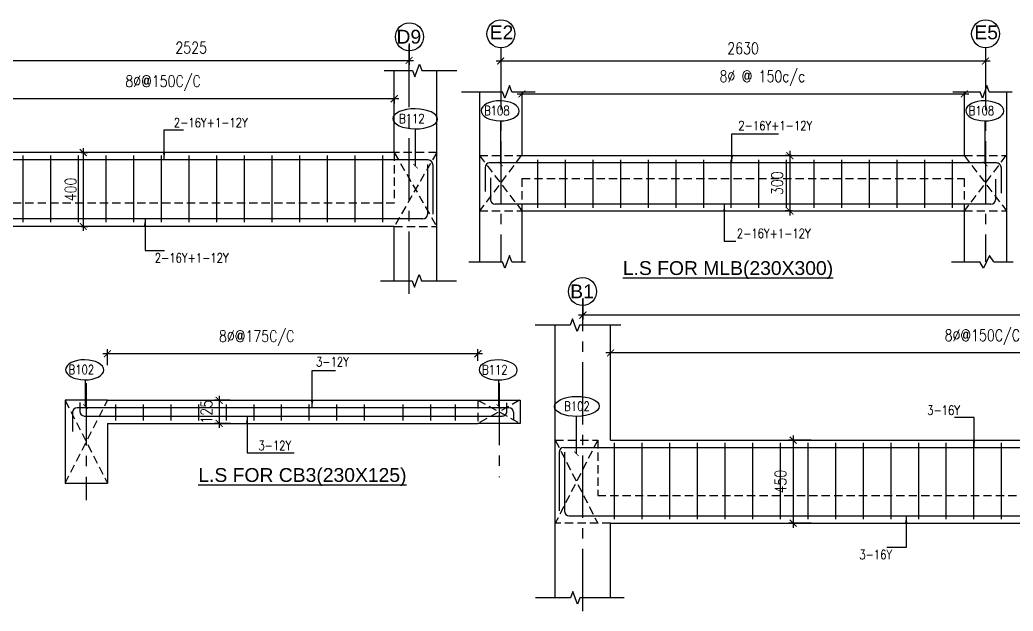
# Model space of a CAD drawing. Header units: millimetres. Extents: x 12977220 to 13113408, y -169657 to -55898.
# Drawn here: x 13048043 to 13053433, y -62739 to -59532 of the extents above; entities that cross this region are included whole.
import ezdxf

# ---------------------------------------------------------------- set-up
doc = ezdxf.new("R2010")
doc.units = ezdxf.units.MM
doc.header["$LTSCALE"] = 3
doc.header["$PDMODE"] = 66
for name, pattern in [('CENTER', [2, 1.25, -0.25, 0.25, -0.25]), ('CENTER2', [1.125, 0.75, -0.125, 0.125, -0.125]), ('HIDDEN', [0.375, 0.25, -0.125]), ('HIDDENX2', [0.75, 0.5, -0.25])]:
    doc.linetypes.add(name, pattern=pattern)
for name, color, linetype in [('BEAM ROD', 211, 'Continuous'), ('COLUMN-NAME', 83, 'Continuous'), ('DIM', 9, 'Continuous'), ('FOOTING', 60, 'Continuous'), ('GRID', 8, 'CENTER'), ('GRIDNAME', 83, 'Continuous'), ('Hidden', 5, 'HIDDEN'), ('MAIN-ROD', 31, 'Continuous'), ('STRIPS-COL-MID', 1, 'Continuous')]:
    doc.layers.add(name, color=color, linetype=linetype)
doc.styles.add('ariel', font='ARIAL.TTF')
doc.styles.add('ROMANS', font='romans.shx', dxfattribs={"width": 0.8})
doc.styles.add('ROMANT', font='romant.shx', dxfattribs={"width": 0.75})
doc.styles.add('STYLE1', font='romans.shx', dxfattribs={"width": 0.8})
doc.dimstyles.new('1NNN', dxfattribs={"dimtxt": 0.5, "dimasz": 0.625, "dimexe": 0.25, "dimexo": 0.25, "dimgap": 0.375, "dimtad": 1, "dimdec": 0, "dimzin": 0, "dimdsep": 46, "dimtxsty": 'ROMANS', "dimblk": 'ARCHTICK', "dimcen": 0.0225, "dimdle": 0.25, "dimclrd": 9, "dimclre": 9, "dimclrt": 4, "dimadec": 0, "dimazin": 0, "dimtfac": 1, "dimtdec": 0, "dimtofl": 0, "dimtmove": 0, "dimatfit": 3, "dimfxl": 1, "dimtvp": 0.25, "dimtolj": 1, "dimtzin": 0, "dimarcsym": 0})
doc.dimstyles.new('DIM', dxfattribs={"dimtxt": 3, "dimasz": 1, "dimexe": 1, "dimexo": 1, "dimgap": 0.5, "dimtad": 1, "dimdec": 0, "dimdsep": 46, "dimtxsty": 'ROMANT', "dimblk": 'DOT', "dimcen": 2, "dimdle": 1, "dimclrd": 9, "dimclre": 9, "dimclrt": 123, "dimadec": 0, "dimazin": 0, "dimtfac": 1, "dimtdec": 0, "dimtmove": 2, "dimatfit": 2, "dimldrblk": 'ARCHTICK', "dimfxl": 1, "dimarcsym": 0})

# ---------------------------------------------------------------- blocks, each defined once
blk = doc.blocks.new('_ARCHTICK')
at = {"color": 0, "linetype": 'ByBlock', "const_width": 0.15}
blk.add_lwpolyline([(-0.5, -0.5), (0.5, 0.5)], dxfattribs=at)
blk = doc.blocks.new('*D596')
at = {"layer": 'Defpoints', "color": 0, "transparency": 16777216}
for p in [(13050155.07283675, -59635.24278248643), (13050155.07283675, -59751.59919322497), (13047630.07283675, -59789.94170361789)]:
    blk.add_point(p, dxfattribs=at)
at = {"layer": 'DIM', "color": 8, "lineweight": -2, "transparency": 16777216}
for p, q in [((13050155.07283675, -59660.24278248643), (13050155.07283675, -59776.59919322497)), ((13047605.07283675, -59751.59919322497), (13050180.07283675, -59751.59919322497)), ((13047630.07283675, -59764.94170361789), (13047630.07283675, -59726.59919322497))]:
    blk.add_line(p, q, dxfattribs=at)
at = {"layer": 'DIM', "color": 8, "lineweight": -2, "transparency": 16777216, "xscale": 37.5, "yscale": 37.5, "zscale": 37.5, "rotation": 180}
blk.add_blockref('_ARCHTICK', (13047630.07283675, -59751.59919322497), dxfattribs=at)
at = {"layer": 'DIM', "color": 8, "lineweight": -2, "transparency": 16777216, "xscale": 37.5, "yscale": 37.5, "zscale": 37.5}
blk.add_blockref('_ARCHTICK', (13050155.07283675, -59751.59919322497), dxfattribs=at)
at = {"layer": 'DIM', "color": 6, "transparency": 16777216, "insert": (13048973.11070553, -59682.84919322497), "char_height": 62.5, "attachment_point": 5, "style": 'ROMANS'}
blk.add_mtext('\\A1;2525', dxfattribs=at)
blk = doc.blocks.new('*D597')
at = {"layer": 'Defpoints', "color": 0, "transparency": 16777216}
for p in [(13048350.85335198, -60251.86109050736), (13048350.85335198, -60651.86109050736), (13048387.23433438, -60651.86109050736)]:
    blk.add_point(p, dxfattribs=at)
at = {"layer": 'DIM', "color": 8, "lineweight": -2, "transparency": 16777216}
for p, q in [((13048375.85335198, -60251.86109050736), (13048412.23433438, -60251.86109050736)), ((13048387.23433438, -60226.86109050736), (13048387.23433438, -60676.86109050736)), ((13048375.85335198, -60651.86109050736), (13048412.23433438, -60651.86109050736))]:
    blk.add_line(p, q, dxfattribs=at)
at = {"layer": 'DIM', "color": 8, "lineweight": -2, "transparency": 16777216, "xscale": 37.5, "yscale": 37.5, "zscale": 37.5}
for p, rotation in [((13048387.23433438, -60251.86109050736), 90), ((13048387.23433438, -60651.86109050736), 270)]:
    blk.add_blockref('_ARCHTICK', p, dxfattribs=dict(at, rotation=rotation))
at = {"layer": 'DIM', "color": 6, "transparency": 16777216, "insert": (13048318.48433438, -60451.86109050736), "char_height": 62.5, "attachment_point": 5, "rotation": 90, "style": 'ROMANS'}
blk.add_mtext('\\A1;400', dxfattribs=at)
blk = doc.blocks.new('*D599')
at = {"layer": 'Defpoints', "color": 0, "transparency": 16777216}
for p in [(13047745.07283675, -59959.73482829705), (13047745.07283675, -59963.42807665479), (13050075.07283675, -59940.347656353)]:
    blk.add_point(p, dxfattribs=at)
at = {"layer": 'DIM', "color": 8, "lineweight": -2, "transparency": 16777216}
for p, q in [((13050100.07283675, -59959.73482829705), (13047720.07283675, -59959.73482829705)), ((13047745.07283675, -59938.42807665479), (13047745.07283675, -59934.73482829705)), ((13050075.07283675, -59965.347656353), (13050075.07283675, -59984.73482829705))]:
    blk.add_line(p, q, dxfattribs=at)
at = {"layer": 'DIM', "color": 8, "lineweight": -2, "transparency": 16777216, "xscale": 37.5, "yscale": 37.5, "zscale": 37.5, "rotation": 180}
blk.add_blockref('_ARCHTICK', (13047745.07283675, -59959.73482829705), dxfattribs=at)
at = {"layer": 'DIM', "color": 8, "lineweight": -2, "transparency": 16777216, "xscale": 37.5, "yscale": 37.5, "zscale": 37.5}
blk.add_blockref('_ARCHTICK', (13050075.07283675, -59959.73482829705), dxfattribs=at)
at = {"layer": 'DIM', "color": 6, "transparency": 16777216, "insert": (13048820.46377552, -59874.615780678), "char_height": 62.5, "attachment_point": 5, "style": 'ROMANS'}
blk.add_mtext('\\A1;8%%C@150C/C', dxfattribs=at)
blk = doc.blocks.new('_Dot')
at = {"color": 0, "linetype": 'ByBlock', "lineweight": -2}
blk.add_line((-0.5, 0), (-1, 0), dxfattribs=at)
at = {"color": 0, "linetype": 'ByBlock', "const_width": 0.5}
blk.add_lwpolyline([(-0.25, 0, 1), (0.25, 0, 1)], format="xyb", close=True, dxfattribs=at)
blk = doc.blocks.new('*D600')
at = {"layer": 'Defpoints', "color": 0, "transparency": 16777216}
for p in [(13050652.46181991, -59752.91177246187), (13053282.4618199, -59752.91177246187), (13053282.4618199, -59754.91177246187)]:
    blk.add_point(p, dxfattribs=at)
at = {"layer": 'DIM', "color": 8, "lineweight": -2, "transparency": 16777216}
for p, q in [((13050627.46181991, -59754.91177246187), (13053307.4618199, -59754.91177246187)), ((13050652.46181991, -59777.91177246187), (13050652.46181991, -59779.91177246187)), ((13053282.4618199, -59777.91177246187), (13053282.4618199, -59779.91177246187))]:
    blk.add_line(p, q, dxfattribs=at)
at = {"layer": 'DIM', "color": 8, "lineweight": -2, "transparency": 16777216, "xscale": 37.5, "yscale": 37.5, "zscale": 37.5, "rotation": 180}
blk.add_blockref('_ARCHTICK', (13050652.46181991, -59754.91177246187), dxfattribs=at)
at = {"layer": 'DIM', "color": 8, "lineweight": -2, "transparency": 16777216, "xscale": 37.5, "yscale": 37.5, "zscale": 37.5}
blk.add_blockref('_ARCHTICK', (13053282.4618199, -59754.91177246187), dxfattribs=at)
at = {"layer": 'DIM', "color": 6, "transparency": 16777216, "insert": (13051967.4618199, -59686.16177246187), "char_height": 62.5, "attachment_point": 5, "style": 'ROMANS'}
blk.add_mtext('\\A1;2630', dxfattribs=at)
blk = doc.blocks.new('*D601')
at = {"layer": 'Defpoints', "color": 0, "transparency": 16777216}
for p in [(13050767.4618199, -59933.25227715119), (13053167.4618199, -59933.25227715119), (13053167.4618199, -59933.25227715119)]:
    blk.add_point(p, dxfattribs=at)
at = {"layer": 'DIM', "color": 8, "lineweight": -2, "transparency": 16777216}
blk.add_line((13050742.4618199, -59933.25227715119), (13053192.4618199, -59933.25227715119), dxfattribs=at)
at = {"layer": 'DIM', "color": 8, "lineweight": -2, "transparency": 16777216, "xscale": 37.5, "yscale": 37.5, "zscale": 37.5, "rotation": 180}
blk.add_blockref('_ARCHTICK', (13050767.4618199, -59933.25227715119), dxfattribs=at)
at = {"layer": 'DIM', "color": 8, "lineweight": -2, "transparency": 16777216, "xscale": 37.5, "yscale": 37.5, "zscale": 37.5}
blk.add_blockref('_ARCHTICK', (13053167.4618199, -59933.25227715119), dxfattribs=at)
at = {"layer": 'DIM', "color": 6, "transparency": 16777216, "insert": (13052072.13467115, -59848.13322953214), "char_height": 62.5, "attachment_point": 5, "style": 'ROMANS'}
blk.add_mtext('\\A1;8%%C @ 150c/c', dxfattribs=at)
blk = doc.blocks.new('*D602')
at = {"layer": 'Defpoints', "color": 0, "transparency": 16777216}
for p in [(13052255.08708357, -60268.08013819312), (13052221.23753654, -60568.08013819266), (13052255.08708357, -60568.08013819266)]:
    blk.add_point(p, dxfattribs=at)
at = {"layer": 'DIM', "color": 8, "lineweight": -2, "transparency": 16777216}
for p, q in [((13052221.23753654, -60243.08013819312), (13052221.23753654, -60593.08013819266)), ((13052230.08708357, -60268.08013819312), (13052196.23753654, -60268.08013819312)), ((13052230.08708357, -60568.08013819266), (13052196.23753654, -60568.08013819266))]:
    blk.add_line(p, q, dxfattribs=at)
at = {"layer": 'DIM', "color": 8, "lineweight": -2, "transparency": 16777216, "xscale": 37.5, "yscale": 37.5, "zscale": 37.5}
for p, rotation in [((13052221.23753654, -60268.08013819312), 90), ((13052221.23753654, -60568.08013819266), 270)]:
    blk.add_blockref('_ARCHTICK', p, dxfattribs=dict(at, rotation=rotation))
at = {"layer": 'DIM', "color": 6, "transparency": 16777216, "insert": (13052152.48753654, -60418.08013819079), "char_height": 62.5, "attachment_point": 5, "rotation": 90, "style": 'ROMANS'}
blk.add_mtext('\\A1;300', dxfattribs=at)
blk = doc.blocks.new('*D604')
at = {"layer": 'Defpoints', "color": 0, "transparency": 16777216}
for p in [(13051098.63892758, -61016.4014541291), (13051098.63892758, -61132.75786486764), (13055148.63892757, -61242.52351785822)]:
    blk.add_point(p, dxfattribs=at)
at = {"layer": 'DIM', "color": 8, "lineweight": -2, "transparency": 16777216}
for p, q in [((13051098.63892758, -61041.4014541291), (13051098.63892758, -61157.75786486764)), ((13055148.63892757, -61217.52351785822), (13055148.63892757, -61107.75786486764)), ((13055173.63892757, -61132.75786486764), (13051073.63892758, -61132.75786486764))]:
    blk.add_line(p, q, dxfattribs=at)
at = {"layer": 'DIM', "color": 8, "lineweight": -2, "transparency": 16777216, "xscale": 37.5, "yscale": 37.5, "zscale": 37.5, "rotation": 180}
blk.add_blockref('_ARCHTICK', (13051098.63892758, -61132.75786486764), dxfattribs=at)
at = {"layer": 'DIM', "color": 8, "lineweight": -2, "transparency": 16777216, "xscale": 37.5, "yscale": 37.5, "zscale": 37.5}
blk.add_blockref('_ARCHTICK', (13055148.63892757, -61132.75786486764), dxfattribs=at)
at = {"layer": 'DIM', "color": 6, "transparency": 16777216, "insert": (13053805.6010588, -61064.00786486764), "char_height": 62.5, "attachment_point": 5, "style": 'ROMANS'}
blk.add_mtext('\\A1;4050', dxfattribs=at)
blk = doc.blocks.new('*D605')
at = {"layer": 'Defpoints', "color": 0, "transparency": 16777216}
for p in [(13052361.94469516, -61811.28952919076), (13052239.18273035, -62261.28952919076), (13052361.94469516, -62261.28952919076)]:
    blk.add_point(p, dxfattribs=at)
at = {"layer": 'DIM', "color": 8, "lineweight": -2, "transparency": 16777216}
for p, q in [((13052336.94469516, -61811.28952919076), (13052214.18273035, -61811.28952919076)), ((13052239.18273035, -61786.28952919076), (13052239.18273035, -62286.28952919076)), ((13052336.94469516, -62261.28952919076), (13052214.18273035, -62261.28952919076))]:
    blk.add_line(p, q, dxfattribs=at)
at = {"layer": 'DIM', "color": 8, "lineweight": -2, "transparency": 16777216, "xscale": 37.5, "yscale": 37.5, "zscale": 37.5}
for p, rotation in [((13052239.18273035, -61811.28952919076), 90), ((13052239.18273035, -62261.28952919076), 270)]:
    blk.add_blockref('_ARCHTICK', p, dxfattribs=dict(at, rotation=rotation))
at = {"layer": 'DIM', "color": 6, "transparency": 16777216, "insert": (13052170.43273035, -62036.28952919076), "char_height": 62.5, "attachment_point": 5, "rotation": 90, "style": 'ROMANS'}
blk.add_mtext('\\A1;450', dxfattribs=at)
blk = doc.blocks.new('*D607')
at = {"layer": 'Defpoints', "color": 0, "transparency": 16777216}
for p in [(13051248.63892758, -61337.89262943296), (13051248.63892758, -61384.93527068451), (13055033.63892757, -61408.52934471876)]:
    blk.add_point(p, dxfattribs=at)
at = {"layer": 'DIM', "color": 8, "lineweight": -2, "transparency": 16777216}
for p, q in [((13051248.63892758, -61359.93527068451), (13051248.63892758, -61312.89262943296)), ((13055033.63892757, -61383.52934471876), (13055033.63892757, -61312.89262943296)), ((13055058.63892757, -61337.89262943296), (13051223.63892758, -61337.89262943296))]:
    blk.add_line(p, q, dxfattribs=at)
at = {"layer": 'DIM', "color": 8, "lineweight": -2, "transparency": 16777216, "xscale": 37.5, "yscale": 37.5, "zscale": 37.5, "rotation": 180}
blk.add_blockref('_ARCHTICK', (13051248.63892758, -61337.89262943296), dxfattribs=at)
at = {"layer": 'DIM', "color": 8, "lineweight": -2, "transparency": 16777216, "xscale": 37.5, "yscale": 37.5, "zscale": 37.5}
blk.add_blockref('_ARCHTICK', (13055033.63892757, -61337.89262943296), dxfattribs=at)
at = {"layer": 'DIM', "color": 6, "transparency": 16777216, "insert": (13053248.6389227, -61252.77358181391), "char_height": 62.5, "attachment_point": 5, "style": 'ROMANS'}
blk.add_mtext('\\A1; 8%%C@150C/C', dxfattribs=at)
blk = doc.blocks.new('*D658')
at = {"layer": 'Defpoints', "color": 0, "transparency": 16777216}
for p in [(13049209.74886672, -61595.34398878545), (13049124.73583702, -61720.34398878545), (13049211.39321628, -61720.34398878545)]:
    blk.add_point(p, dxfattribs=at)
at = {"layer": 'DIM', "color": 8, "lineweight": -2, "transparency": 16777216}
for p, q in [((13049184.74886672, -61595.34398878545), (13049099.73583702, -61595.34398878545)), ((13049124.73583702, -61570.34398878545), (13049124.73583702, -61745.34398878545)), ((13049186.39321628, -61720.34398878545), (13049099.73583702, -61720.34398878545))]:
    blk.add_line(p, q, dxfattribs=at)
at = {"layer": 'DIM', "color": 8, "lineweight": -2, "transparency": 16777216, "xscale": 37.5, "yscale": 37.5, "zscale": 37.5}
for p, rotation in [((13049124.73583702, -61595.34398878545), 90), ((13049124.73583702, -61720.34398878545), 270)]:
    blk.add_blockref('_ARCHTICK', p, dxfattribs=dict(at, rotation=rotation))
at = {"layer": 'DIM', "color": 6, "transparency": 16777216, "insert": (13049055.98583702, -61657.84398878335), "char_height": 62.5, "attachment_point": 5, "rotation": 90, "style": 'ROMANS'}
blk.add_mtext('\\A1;125', dxfattribs=at)
blk = doc.blocks.new('*D659')
at = {"layer": 'Defpoints', "color": 0, "transparency": 16777216}
for p in [(13048518.51332778, -61342.91331629288), (13048518.51332778, -61429.51088359732), (13050528.51332777, -61405.73706011054)]:
    blk.add_point(p, dxfattribs=at)
at = {"layer": 'DIM', "color": 8, "lineweight": -2, "transparency": 16777216}
for p, q in [((13048518.51332778, -61404.51088359732), (13048518.51332778, -61317.91331629288)), ((13050528.51332777, -61380.73706011054), (13050528.51332777, -61317.91331629288)), ((13050553.51332777, -61342.91331629288), (13048493.51332778, -61342.91331629288))]:
    blk.add_line(p, q, dxfattribs=at)
at = {"layer": 'DIM', "color": 8, "lineweight": -2, "transparency": 16777216, "xscale": 37.5, "yscale": 37.5, "zscale": 37.5, "rotation": 180}
blk.add_blockref('_ARCHTICK', (13048518.51332778, -61342.91331629288), dxfattribs=at)
at = {"layer": 'DIM', "color": 8, "lineweight": -2, "transparency": 16777216, "xscale": 37.5, "yscale": 37.5, "zscale": 37.5}
blk.add_blockref('_ARCHTICK', (13050528.51332777, -61342.91331629288), dxfattribs=at)
at = {"layer": 'DIM', "color": 6, "transparency": 16777216, "insert": (13049328.51332778, -61257.79426867383), "char_height": 62.5, "attachment_point": 5, "style": 'ROMANS'}
blk.add_mtext('\\A1;8%%C@175C/C', dxfattribs=at)

msp = doc.modelspace()

# ---------------------------------------------------------------- linework, layer by layer
at = {"layer": 'BEAM ROD', "color": 2}
for p, q in [((13050259.61296635, -60291.86109050736), (13047485.74661828, -60291.86109050736)), ((13050254.61296635, -60316.86109050704), (13050254.61296635, -60586.86109050765)), ((13050284.61296635, -60316.86109050736), (13050284.61296635, -60584.91600546101)), ((13050229.61296635, -60611.86109050736), (13043830.07283675, -60611.86109050736)), ((13050994.09879797, -61851.28952919076), (13055292.96514605, -61851.28952919076)), ((13050969.09879797, -61876.28952919076), (13050969.09879798, -62194.34444414442)), ((13050999.09879797, -61876.28952919044), (13050999.09879798, -62196.28952919105)), ((13051024.09879798, -62221.28952919076), (13059863.63892758, -62221.28952919076))]:
    msp.add_line(p, q, dxfattribs=at)
for centre, start, end in [((13050259.61296635, -60316.86109050736), 0, 90), ((13050229.61296635, -60586.86109050736, -6.869753453688777e-08), 270, 359.9999999991662), ((13050994.09879797, -61876.28952919076), 90, 180), ((13051024.09879798, -62196.28952919076, -6.870120480934731e-08), 180.0000000008338, 270)]:
    msp.add_arc(centre, 25, start, end, dxfattribs=at)
at = {"layer": 'COLUMN-NAME', "color": 8, "linetype": 'HIDDENX2', "ltscale": 30}
for p, q in [((13050305.07283675, -60251.86109050736), (13050075.07283675, -60251.86109050736)), ((13050075.07283675, -60251.86109050736), (13050075.07283675, -60526.86109050737)), ((13050075.07283675, -60251.86109050736), (13050305.07283675, -60651.86109050736)), ((13050305.07283675, -60251.86109050736), (13050075.07283675, -60651.86109050736)), ((13050537.4618199, -60268.08013819355), (13050767.46181991, -60268.08013819352)), ((13050763.35304367, -60268.0801381935), (13050537.4618199, -60568.08013819269)), ((13050537.4618199, -60268.08013819312), (13050767.4618199, -60568.08013819266)), ((13053167.46181989, -60268.08013818991), (13053397.46181991, -60268.08013818988)), ((13053393.35304367, -60268.08013818986), (13053167.4618199, -60568.08013819282)), ((13053167.46181989, -60268.08013818949), (13053397.46181991, -60568.08013819279)), ((13050767.4618199, -60393.08013819312), (13053167.4618199, -60393.08013819312)), ((13050767.46181991, -60393.08013819312), (13050767.4618199, -60568.0801381935)), ((13053167.4618199, -60393.08013819312), (13053167.46181989, -60568.08013819266)), ((13050075.07283675, -60526.86109050737), (13047675.07283675, -60526.86109050787)), ((13050537.4618199, -60568.08013819269), (13050767.46181991, -60568.08013819266)), ((13053167.4618199, -60568.08013819282), (13053397.46181992, -60568.08013819279)), ((13050075.07283675, -60651.86109050736), (13050305.07283675, -60651.86109050736)), ((13048288.51332778, -62045.34398878219), (13048518.51332778, -61595.34398878545)), ((13048288.51332778, -61595.34398878545), (13048518.51332778, -62045.34398878219)), ((13050754.40455155, -61595.34398878219), (13050528.51332778, -61720.34398878508)), ((13050528.51332778, -61595.34398878181), (13050758.51332778, -61720.343988786)), ((13050528.51332778, -61595.34398878222), (13050528.51332778, -61720.34398878508)), ((13050948.63892758, -61811.28952919076), (13051178.63892758, -61811.28952919076)), ((13051178.63892758, -61811.28952919076), (13050948.63892758, -62261.28952919076)), ((13050948.63892758, -61811.28952919076), (13051178.63892758, -62261.28952919076)), ((13051178.63892758, -61811.28952919076), (13051178.63892758, -62111.28952919078)), ((13051178.63892758, -62111.28952919078), (13055103.63892758, -62111.28952919127)), ((13051248.63892758, -62261.28952919076), (13050948.63892758, -62261.28952919076))]:
    msp.add_line(p, q, dxfattribs=at)
at = {"layer": 'DIM', "color": 1, "linetype": 'ByBlock', "ltscale": 500}
for p, q in [((13050075.07283675, -60251.86109050736), (13050075.07283675, -59807.10398923937)), ((13050305.07283675, -60651.86109050736), (13050305.07283675, -59807.10398923937)), ((13050537.4618199, -59921.72499308825), (13050537.4618199, -60843.58243712367)), ((13050767.4618199, -59921.72499308825), (13050767.4618199, -60268.08013819312)), ((13053167.4618199, -59921.72499308825), (13053167.4618199, -60268.08013819312)), ((13053243.35137943, -59921.72499308825), (13053243.35137943, -59921.72499308825)), ((13053243.35137943, -59921.72499308825), (13053244.13798114, -59921.72499308825)), ((13053397.4618199, -59921.72499308825), (13053397.4618199, -59920.8195325257)), ((13053397.4618199, -59921.72499308825), (13053397.4618199, -60268.08013819312)), ((13050075.07283675, -60251.86109050782), (13047745.07283675, -60251.86109050736)), ((13050767.4618199, -60268.08013819312), (13053167.4618199, -60268.08013819312)), ((13053397.46181991, -60268.08013818988), (13053397.4618199, -60843.58243712367)), ((13050767.4618199, -60568.08013819266), (13053167.4618199, -60568.08013819266)), ((13050767.4618199, -60568.08013819266), (13050767.4618199, -60843.58243712367)), ((13053167.4618199, -60568.08013819266), (13053167.4618199, -60843.58243712367)), ((13050075.07283675, -60651.86109050736), (13047745.07283675, -60651.86109050782)), ((13050075.07283675, -60946.54867792875), (13050075.07283675, -60651.86109050736)), ((13050305.07283675, -60946.54867792875), (13050305.07283675, -60651.86109050736)), ((13050948.63892758, -62261.28952919076), (13050948.63892758, -61188.26266088204)), ((13051248.63892758, -61811.28952919075), (13051248.63892758, -61188.26266088203)), ((13048288.51332778, -61595.34398878545), (13048288.51332778, -62045.34398878219)), ((13048518.51332778, -61595.34398878545), (13048288.51332778, -61595.34398878545)), ((13048518.51332778, -61595.34398878545), (13050458.51332779, -61595.34398878545)), ((13050458.51332779, -61595.34398878222), (13050758.5133278, -61595.3439887822)), ((13050758.5133278, -61595.3439887822), (13050758.51332778, -61720.34398878546)), ((13048518.51332778, -61720.34398878545), (13050528.51332778, -61720.34398878545)), ((13048518.51332778, -61720.34398878545), (13048518.51332778, -62045.34398878219)), ((13050758.51332778, -61720.34398878546), (13050528.51332778, -61720.34398878545)), ((13050528.51332778, -61720.34398878545), (13050528.51332778, -61720.34398878545)), ((13051248.63892758, -61811.28952919121), (13055033.63892757, -61811.28952919076)), ((13048288.51332778, -62045.34398878219), (13048518.51332778, -62045.34398878219)), ((13050948.63892758, -62667.33281772067), (13050948.63892758, -62261.28952919076)), ((13051248.63892758, -62667.33281772066), (13051248.63892758, -62261.28952919075)), ((13051248.63892758, -62261.28952919075), (13055033.63892757, -62261.28952919123))]:
    msp.add_line(p, q, dxfattribs=at)
for points in [[(13050440.38198457, -59921.72499308825), (13050662.4618199, -59921.72499308825)], [(13050712.4618199, -59921.72499308825), (13050699.9618199, -59887.38152534512), (13050674.9618199, -59956.06846083139), (13050662.4618199, -59921.72499308825)], [(13050712.4618199, -59921.72499308825), (13050839.83212197, -59921.72499308825)], [(13053105.37477346, -59921.72499308825), (13053253.34416832, -59921.72499308825)], [(13053303.34416832, -59921.72499308825), (13053290.84416832, -59887.38152534512), (13053265.84416832, -59956.06846083139), (13053253.34416832, -59921.72499308825)], [(13053303.34416832, -59921.72499308825), (13053427.78219531, -59921.72499308825)], [(13050478.64852123, -60843.58243712367), (13050662.4618199, -60843.58243712367)], [(13050712.4618199, -60843.58243712367), (13050699.9618199, -60809.23896938053), (13050674.9618199, -60877.9259048668), (13050662.4618199, -60843.58243712367)], [(13050712.4618199, -60843.58243712367), (13050787.35955625, -60843.58243712367)], [(13053098.43064138, -60843.58243712367), (13053251.71219783, -60843.58243712367)], [(13053328.10821843, -60843.58243712367), (13053305.36658259, -60809.23896938053), (13053272.5555585, -60877.9259048668), (13053251.71219783, -60843.58243712367)], [(13053328.10821843, -60843.58243712367), (13053432.12045046, -60843.58243712367)]]:
    msp.add_lwpolyline(points, dxfattribs=at)
at = {"layer": 'FOOTING', "color": 6, "linetype": 'ByBlock', "extrusion": (0, 0, -1)}
for centre, major_axis, ratio in [((13050649.7520829, -60025.20204808537), (103.6253234508915, -1.244414825466881), 0.5243503539757588), ((13053278.90129539, -60025.36244206848), (103.6253234508915, -1.244414825466881), 0.5243503539757588), ((13050188.27512967, -60068.79302715174), (121.2362405609216, -1.45590064391333), 0.4481826125664419), ((13048395.26236185, -61429.90160720079), (103.6253234508915, -1.244414825466881), 0.5243503539757588), ((13050638.53258121, -61430.6394421618), (103.6253234508915, -1.244414825466881), 0.5243503539757588)]:
    msp.add_ellipse(centre, major_axis=major_axis, ratio=ratio, dxfattribs=at)
at = {"layer": 'FOOTING', "color": 6, "linetype": 'ByBlock'}
msp.add_ellipse((13051065.43663466, -61628.22146583514), major_axis=(-121.2362405609216, -1.45590064391333), ratio=0.4481826125664419, dxfattribs=at)
at = {"layer": 'GRID', "linetype": 'CENTER2', "ltscale": 150}
for p, q in [((13050155.07283675, -61017.79494540859), (13050155.07283675, -59666.3675052881)), ((13050652.46181991, -59683.59052565196), (13050652.46181991, -60843.58243712367)), ((13053282.4618199, -59683.59052565196), (13053282.4618199, -60843.58243712367)), ((13051098.63892758, -62738.57908520052), (13051098.63892758, -61047.52617693077)), ((13048403.51332779, -61503.11438423187), (13048403.51332779, -62137.61153298242)), ((13050643.5133278, -61501.41659327051), (13050643.5133278, -62011.66462034876))]:
    msp.add_line(p, q, dxfattribs=at)
at = {"layer": 'GRIDNAME'}
for centre in [(13050157.40873304, -59623.99527551688), (13050653.46181996, -59607.72498262822), (13053283.46181995, -59607.72498262822), (13051096.30303128, -61005.15394715955)]:
    msp.add_circle(centre, 75.79056287682033, dxfattribs=at)
at = {"layer": 'Hidden', "color": 1, "linetype": 'Continuous'}
for points in [[(13050019.70839674, -59805.76455218793), (13050174.6112408, -59805.7645521884), (13050187.1112408, -59840.1080199306), (13050212.1112408, -59771.42108446109), (13050224.6112408, -59805.7645521884), (13050414.6112408, -59805.76455218886)], [(13050000.71655002, -60946.54867792111), (13050172.5237191, -60946.54867792157), (13050185.0237191, -60980.89214566378), (13050210.0237191, -60912.20521019427), (13050222.5237191, -60946.54867792157), (13050412.5237191, -60946.54867792204)], [(13051304.00336759, -61186.92322383058), (13051079.10052352, -61186.92322383107), (13051066.60052352, -61221.26669157327), (13051041.60052352, -61152.57975610376), (13051029.10052352, -61186.92322383107), (13050839.10052352, -61186.92322383153)], [(13051322.9952143, -62667.33281771302), (13051081.18804522, -62667.3328177135), (13051068.68804522, -62701.6762854557), (13051043.68804522, -62632.98934998619), (13051031.18804522, -62667.3328177135), (13050841.18804522, -62667.33281771396)]]:
    msp.add_lwpolyline(points, dxfattribs=at)
at = {"layer": 'MAIN-ROD', "color": 2, "linetype": 'ByBlock', "ltscale": 500}
for p, q in [((13050567.4618199, -60333.00278528981), (13050567.4618199, -60462.48825057187)), ((13053342.46181991, -60308.00278528994), (13050592.4618199, -60308.00278528981)), ((13053367.46181991, -60333.0027852902), (13053367.46181991, -60471.22240892104)), ((13050597.4618199, -60387.77971007401), (13050597.4618199, -60507.3111508383)), ((13053337.46181991, -60395.49118939963), (13053337.4618199, -60507.31115083881)), ((13053312.4618199, -60532.31115083855), (13050622.4618199, -60532.3111508383)), ((13050697.3034712, -61635.26663588213), (13048353.43597487, -61635.26663588213)), ((13048368.35862197, -61607.84059630359), (13048368.35862197, -61655.42134168879)), ((13050686.09361461, -61655.42134168735, -1.419223265632347e-09), (13050686.09361461, -61608.75181689854, -2.52406088880121e-09)), ((13048328.43597487, -61660.26663588213), (13048328.43597487, -61764.18757880159)), ((13048393.35862197, -61680.42134168879), (13050661.09361461, -61680.42134168879)), ((13050722.3034712, -61660.26663588213), (13050722.3034712, -61700.66471890097))]:
    msp.add_line(p, q, dxfattribs=at)
for centre, start, end in [((13050592.4618199, -60333.00278528981), 90, 180), ((13053342.46181991, -60333.00278528994), 359.9999999993747, 90), ((13050622.4618199, -60507.3111508383, 1.23110837697005e-09), 180, 270), ((13053312.4618199, -60507.31115083855, 9.821926337731837e-09), 270, 359.9999999993747), ((13048353.43597487, -61660.26663588213), 90, 180), ((13050697.3034712, -61660.26663588213), 0, 90), ((13048393.35862197, -61655.42134168879), 180, 270), ((13050661.09361461, -61655.42134168879, 1.183744985213735e-06), 270, 3.335053305670289e-09)]:
    msp.add_arc(centre, 25, start, end, dxfattribs=at)
at = {"layer": 'STRIPS-COL-MID', "color": 8, "linetype": 'Continuous'}
for p, q in [((13048060.15646426, -60267.01731087433), (13048060.15646426, -60629.56477693029)), ((13048210.15646426, -60267.01731087433), (13048210.15646426, -60629.56477693029)), ((13048360.15646426, -60267.01731087433), (13048360.15646426, -60629.56477693029)), ((13048510.15646426, -60267.01731087433), (13048510.15646426, -60629.56477693029)), ((13048660.15646426, -60267.01731087433), (13048660.15646426, -60629.56477693029)), ((13048810.15646426, -60267.01731087433), (13048810.15646426, -60629.56477693029)), ((13048960.15646426, -60267.01731087433), (13048960.15646426, -60629.56477693029)), ((13049110.15646426, -60267.01731087433), (13049110.15646426, -60629.56477693029)), ((13049260.15646426, -60267.01731087433), (13049260.15646426, -60629.56477693029)), ((13049410.15646426, -60267.01731087433), (13049410.15646426, -60629.56477693029)), ((13049560.15646426, -60267.01731087433), (13049560.15646426, -60629.56477693029)), ((13049710.15646426, -60267.01731087433), (13049710.15646426, -60629.56477693029)), ((13049860.15646426, -60267.01731087433), (13049860.15646426, -60629.56477693029)), ((13050010.15646426, -60267.01731087433), (13050010.15646426, -60629.56477693029)), ((13050851.9551763, -60290.91240592665), (13050851.9551763, -60551.58474025401)), ((13051001.9551763, -60290.91240592665), (13051001.9551763, -60551.58474025401)), ((13051151.9551763, -60290.91240592665), (13051151.9551763, -60551.58474025401)), ((13051301.9551763, -60290.91240592665), (13051301.9551763, -60551.58474025401)), ((13051451.9551763, -60290.91240592665), (13051451.9551763, -60551.58474025401)), ((13051601.9551763, -60290.91240592665), (13051601.9551763, -60551.58474025401)), ((13051751.9551763, -60290.91240592665), (13051751.9551763, -60551.58474025401)), ((13051901.9551763, -60290.91240592665), (13051901.9551763, -60551.58474025401)), ((13052051.9551763, -60290.91240592665), (13052051.9551763, -60551.58474025401)), ((13052201.9551763, -60290.91240592665), (13052201.9551763, -60551.58474025401)), ((13052351.9551763, -60290.91240592665), (13052351.9551763, -60551.58474025401)), ((13052501.9551763, -60290.91240592665), (13052501.9551763, -60551.58474025401)), ((13052651.9551763, -60290.91240592665), (13052651.9551763, -60551.58474025401)), ((13052801.9551763, -60290.91240592665), (13052801.9551763, -60551.58474025401)), ((13052951.9551763, -60290.91240592665), (13052951.9551763, -60551.58474025401)), ((13053101.9551763, -60290.91240592665), (13053101.9551763, -60551.58474025401)), ((13048562.07881528, -61618.17625651897), (13048562.07881528, -61703.8485908468)), ((13048712.07881528, -61618.17625651897), (13048712.07881528, -61703.8485908468)), ((13048862.07881528, -61618.17625651897), (13048862.07881528, -61703.8485908468)), ((13049012.07881528, -61618.17625651897), (13049012.07881528, -61703.8485908468)), ((13049162.07881528, -61618.17625651897), (13049162.07881528, -61703.8485908468)), ((13049312.07881528, -61618.17625651897), (13049312.07881528, -61703.8485908468)), ((13049462.07881528, -61618.17625651897), (13049462.07881528, -61703.8485908468)), ((13049612.07881528, -61618.17625651897), (13049612.07881528, -61703.8485908468)), ((13049762.07881528, -61618.17625651897), (13049762.07881528, -61703.8485908468)), ((13049912.07881528, -61618.17625651897), (13049912.07881528, -61703.8485908468)), ((13050122.07881529, -61618.17625651897), (13050122.07881529, -61703.8485908468)), ((13050272.07881529, -61618.17625651897), (13050272.07881529, -61703.8485908468)), ((13050405.96446514, -61618.17625651897), (13050405.96446514, -61703.8485908468)), ((13051268.44965634, -61826.44574955772), (13051268.44965634, -62238.99321561368)), ((13051418.44965634, -61826.44574955772), (13051418.44965634, -62238.99321561368)), ((13051568.44965634, -61826.44574955772), (13051568.44965634, -62238.99321561368)), ((13051718.44965634, -61826.44574955772), (13051718.44965634, -62238.99321561368)), ((13051868.44965634, -61826.44574955772), (13051868.44965634, -62238.99321561368)), ((13052018.44965634, -61826.44574955772), (13052018.44965634, -62238.99321561368)), ((13052168.44965634, -61826.44574955772), (13052168.44965634, -62238.99321561368)), ((13052318.44965633, -61826.44574955772), (13052318.44965633, -62238.99321561368)), ((13052468.44965633, -61826.44574955772), (13052468.44965633, -62238.99321561368)), ((13052618.44965633, -61826.44574955772), (13052618.44965633, -62238.99321561368)), ((13052768.44965633, -61826.44574955772), (13052768.44965633, -62238.99321561368)), ((13052918.44965633, -61826.44574955772), (13052918.44965633, -62238.99321561368)), ((13053068.44965633, -61826.44574955772), (13053068.44965633, -62238.99321561368)), ((13053218.44965633, -61826.44574955772), (13053218.44965633, -62238.99321561368)), ((13053368.44965633, -61826.44574955772), (13053368.44965633, -62238.99321561368))]:
    msp.add_line(p, q, dxfattribs=at)

# ---------------------------------------------------------------- texts
at = {"layer": 'FOOTING', "color": 6, "linetype": 'ByBlock', "style": 'STYLE1', "width": 0.8}
for s, p in [('B108', (13050562.23503374, -60049.00669126652)), ('B108', (13053191.38424624, -60049.16708524963)), ('2-16Y+1-12Y', (13048878.53376402, -60114.39315962198)), ('B112', (13050100.75808051, -60092.59767033289)), ('2-16Y+1-12Y', (13051941.63029703, -60130.68032984898)), ('2-16Y+1-12Y', (13051933.23608558, -60715.08858325952)), ('2-16Y+1-12Y', (13048775.22232307, -60847.62283001252)), ('3-12Y', (13049650.14213869, -61411.17151516092)), ('B102', (13048307.74531269, -61453.70625038195)), ('B112', (13050551.01553205, -61454.44408534296)), ('B102', (13050996.76320763, -61652.0261090163)), ('3-16Y', (13052966.17049125, -61673.82159830538)), ('3-12Y', (13049337.38397956, -61865.38942616717)), ('3-16Y', (13052598.11482458, -62457.05126869593))]:
    msp.add_text(s, height=50, dxfattribs=at).set_placement(p)
at = {"layer": 'GRIDNAME', "style": 'ariel'}
for s, rotation, p in [('D9', 1.528566099381275e-08, (13050086.913715, -59660.69059239863)), ('E2', 359.9999999847143, (13050592.50656584, -59637.26014665182)), ('E5', 359.9999999847143, (13053222.50656584, -59637.26014665182)), ('B1', 359.9999999847143, (13051029.38331535, -61041.84926400465))]:
    msp.add_text(s, height=75, rotation=rotation, dxfattribs=at).set_placement(p)
at = {"layer": 'GRIDNAME', "color": 2, "style": 'ariel'}
for s, p in [('%%UL.S FOR MLB(230X300)', (13051314.90655011, -60915.55255059552)), ('%%UL.S FOR CB3(230X125)', (13049011.61758402, -62037.83379964078))]:
    msp.add_text(s, height=75, rotation=1.528566099381275e-08, dxfattribs=at).set_placement(p)

# ---------------------------------------------------------------- dimensions: what is measured, and where the dimension line sits
at = {"layer": 'DIM', "color": 8}
dim = msp.add_linear_dim(base=(13050155.07283675, -59751.59919322497), p1=(13047630.07283675, -59789.94170361789), p2=(13050155.07283675, -59635.24278248643), dimstyle='1NNN', override={"dimscale": 25, "dimtxt": 2.5, "dimasz": 1.5, "dimexe": 1, "dimexo": 1, "dimgap": 1.5, "dimcen": 0.09, "dimdle": 1, "dimclrd": 8, "dimclre": 8, "dimclrt": 6, "dimtvp": 1}, dxfattribs=at)
dim.commit()
dim.dimension.update_dxf_attribs({"geometry": '*D596', "text_midpoint": (13048973.11070553, -59751.59919322497), "dimtype": 160})
dim = msp.add_linear_dim(base=(13053282.4618199, -59754.91177246187), p1=(13050652.46181991, -59752.91177246187), p2=(13053282.4618199, -59752.91177246187), dimstyle='1NNN', override={"dimscale": 25, "dimtxt": 2.5, "dimasz": 1.5, "dimexe": 1, "dimexo": 1, "dimgap": 1.5, "dimcen": 0.09, "dimdle": 1, "dimclrd": 8, "dimclre": 8, "dimclrt": 6, "dimtvp": 1}, dxfattribs=at)
dim.commit()
dim.dimension.update_dxf_attribs({"geometry": '*D600', "text_midpoint": (13051967.4618199, -59686.16177246187)})
for base, p1, p2, text, picture, middle in [((13053167.4618199, -59933.25227715119), (13050767.4618199, -59933.25227715119), (13053167.4618199, -59933.25227715119), '8%%C @ 150c/c', '*D601', (13052072.13467115, -59933.25227715119)), ((13047745.07283675, -59959.73482829705), (13050075.07283675, -59940.347656353), (13047745.07283675, -59963.42807665479), '8%%C@150C/C', '*D599', (13048820.46377552, -59959.73482829705)), ((13048518.51332778, -61342.91331629288), (13050528.51332777, -61405.73706011054), (13048518.51332778, -61429.51088359732), '8%%C@175C/C', '*D659', (13049328.51332778, -61342.91331629288))]:
    dim = msp.add_linear_dim(base=base, p1=p1, p2=p2, text=text, dimstyle='1NNN', override={"dimscale": 25, "dimtxt": 2.5, "dimasz": 1.5, "dimexe": 1, "dimexo": 1, "dimgap": 1.5, "dimcen": 0.09, "dimdle": 1, "dimclrd": 8, "dimclre": 8, "dimclrt": 6, "dimtvp": 1}, dxfattribs=at)
    dim.commit()
    dim.dimension.update_dxf_attribs({"geometry": picture, "text_midpoint": middle, "dimtype": 160})
for base, p1, p2, angle, picture, middle in [((13048387.23433438, -60651.86109050736), (13048350.85335198, -60251.86109050736), (13048350.85335198, -60651.86109050736), 90, '*D597', (13048387.23433438, -60451.86109050736)), ((13051098.63892758, -61132.75786486764), (13055148.63892757, -61242.52351785822), (13051098.63892758, -61016.4014541291), 180, '*D604', (13053805.6010588, -61132.75786486764)), ((13049124.73583702, -61720.34398878545), (13049209.74886672, -61595.34398878545), (13049211.39321628, -61720.34398878545), 90, '*D658', (13049124.73583702, -61657.84398878335)), ((13052239.18273035, -62261.28952919076), (13052361.94469516, -61811.28952919076), (13052361.94469516, -62261.28952919076), 90, '*D605', (13052239.18273035, -62036.28952919076))]:
    dim = msp.add_linear_dim(base=base, p1=p1, p2=p2, angle=angle, dimstyle='1NNN', override={"dimscale": 25, "dimtxt": 2.5, "dimasz": 1.5, "dimexe": 1, "dimexo": 1, "dimgap": 1.5, "dimcen": 0.09, "dimdle": 1, "dimclrd": 8, "dimclre": 8, "dimclrt": 6, "dimtvp": 1}, dxfattribs=at)
    dim.commit()
    dim.dimension.update_dxf_attribs({"geometry": picture, "text_midpoint": middle, "dimtype": 160})
dim = msp.add_linear_dim(base=(13052221.23753654, -60568.08013819266), p1=(13052255.08708357, -60268.08013819312), p2=(13052255.08708357, -60568.08013819266), angle=90, dimstyle='1NNN', override={"dimscale": 25, "dimtxt": 2.5, "dimasz": 1.5, "dimexe": 1, "dimexo": 1, "dimgap": 1.5, "dimcen": 0.09, "dimdle": 1, "dimclrd": 8, "dimclre": 8, "dimclrt": 6, "dimtvp": 1}, dxfattribs=at)
dim.commit()
dim.dimension.update_dxf_attribs({"geometry": '*D602', "text_midpoint": (13052152.48753654, -60418.08013819079)})
dim = msp.add_linear_dim(base=(13051248.63892758, -61337.89262943296), p1=(13055033.63892757, -61408.52934471876), p2=(13051248.63892758, -61384.93527068451), angle=180, text=' 8%%C@150C/C', dimstyle='1NNN', override={"dimscale": 25, "dimtxt": 2.5, "dimasz": 1.5, "dimexe": 1, "dimexo": 1, "dimgap": 1.5, "dimcen": 0.09, "dimdle": 1, "dimclrd": 8, "dimclre": 8, "dimclrt": 6, "dimtvp": 1}, dxfattribs=at)
dim.commit()
dim.dimension.update_dxf_attribs({"geometry": '*D607', "text_midpoint": (13053248.6389227, -61337.89262943296), "dimtype": 160})

# ---------------------------------------------------------------- leaders
for points in [[(13048825.91927698, -60291.8610903236), (13048825.91927698, -60128.38414974289), (13048931.14825106, -60128.38414974289)], [(13051906.64960135, -60308.00278528981), (13051906.64960135, -60150.69801852465), (13052159.64960135, -60150.69801852465)], [(13051865.39047001, -60532.3111508383), (13051865.39047001, -60731.41304661441), (13051928.89047001, -60731.41304661441)], [(13048722.60783604, -60611.86109050433), (13048722.60783603, -60783.6318398916), (13048827.83681011, -60783.6318398916)], [(13049629.14971854, -61635.26663588213), (13049629.14971854, -61433.12923769477), (13049755.64971854, -61433.12923769477)], [(13049275.91618505, -61684.57500143109), (13049275.91618505, -61880.22200643485), (13049530.91618505, -61880.22200643485)], [(13053220.6897402, -61851.289529007), (13053220.6897402, -61687.8125884263), (13053115.46076612, -61687.8125884263)], [(13052852.63407352, -62221.28952918774), (13052852.63407353, -62393.06027857501), (13052747.40509945, -62393.06027857501)]]:
    msp.add_leader(points, dimstyle='1NNN', override={"dimscale": 25, "dimtxt": 2.5, "dimasz": 1.5, "dimexe": 1, "dimexo": 1, "dimgap": 1.5, "dimcen": 0.09, "dimdle": 1, "dimclrd": 8, "dimclre": 8, "dimclrt": 6, "dimtvp": 1}, dxfattribs=at)
at = {"layer": 'FOOTING', "linetype": 'ByBlock', "ltscale": 500}
for points in [[(13050652.46181991, -60313.06529011609), (13050652.46181991, -60078.86569759189)], [(13053281.6110324, -60313.2256840992), (13053281.6110324, -60079.026091575)], [(13050190.0682471, -60325.4605597568), (13050190.0808639, -60123.13781286239)], [(13048399.38811262, -61628.94345803163), (13048399.39674439, -61484.23707062466)], [(13050642.65833837, -61628.94345803163), (13050642.66696375, -61484.97490558567)], [(13051063.64351722, -61884.8889984402), (13051063.63090042, -61682.5662515458)]]:
    msp.add_leader(points, dimstyle='DIM', override={"dimscale": 25, "dimclrt": 6}, dxfattribs=at)

doc.saveas('drawing.dxf')
